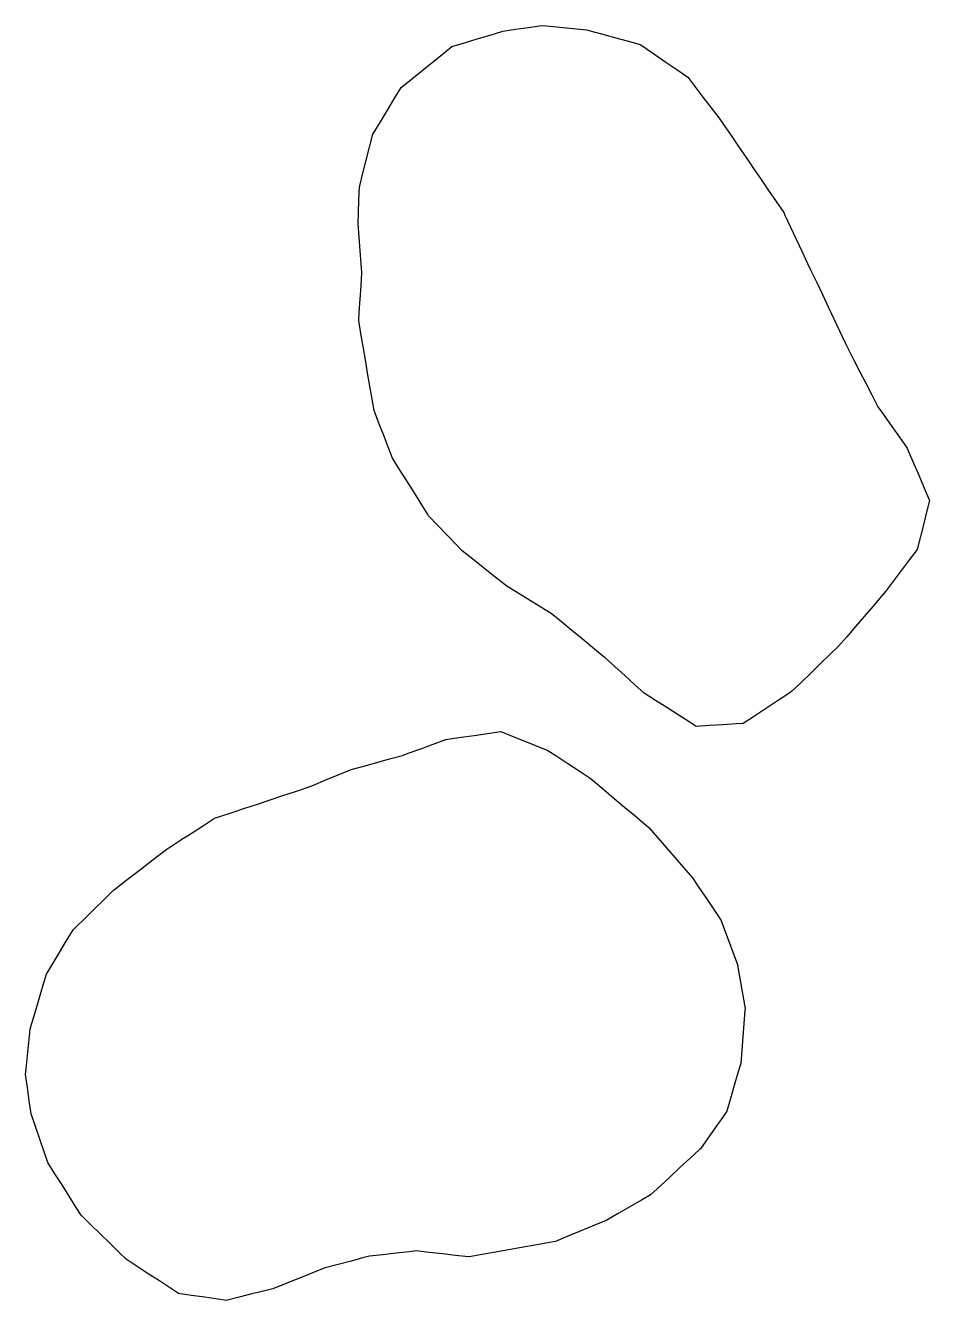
# Model space of a CAD drawing. Header units: millimetres. Extents: x 230 to 3347, y 514 to 5196.
# Drawn here: x 1297.5 to 1365.3, y 3033.6 to 3129.3 of the extents above; entities that cross this region are included whole.
import ezdxf

# ---------------------------------------------------------------- set-up
doc = ezdxf.new("R2010")
doc.units = ezdxf.units.MM
for name, color, linetype in [('ALL_HOLES', 1, 'Continuous'), ('OUTLINE_ISLAND_01_HOLE_168', 1, 'Continuous'), ('OUTLINE_ISLAND_01_HOLE_170', 1, 'Continuous')]:
    doc.layers.add(name, color=color, linetype=linetype)

msp = doc.modelspace()

# ---------------------------------------------------------------- linework, layer by layer
at = {"layer": 'ALL_HOLES'}
for points in [[(1329.4701, 3127.7399), (1330.4267, 3128.031), (1331.3834, 3128.3222), (1332.3401, 3128.6134), (1333.2967, 3128.9046), (1334.2486, 3129.0421), (1335.2384, 3129.1851), (1336.2281, 3129.3282), (1336.5872, 3129.2925), (1337.5823, 3129.1939), (1338.5774, 3129.0952), (1339.5726, 3128.9966), (1339.7469, 3128.9497), (1340.7127, 3128.6903), (1341.6784, 3128.4309), (1342.6442, 3128.1715), (1343.61, 3127.9121), (1343.8867, 3127.7216), (1344.7103, 3127.1544), (1345.5339, 3126.5873), (1346.3576, 3126.0201), (1347.1812, 3125.453), (1347.7189, 3124.7484), (1348.3256, 3123.9534), (1348.9323, 3123.1585), (1349.539, 3122.3636), (1349.8665, 3121.8858), (1350.4318, 3121.0609), (1350.9971, 3120.236), (1351.5624, 3119.4111), (1352.1277, 3118.5863), (1352.693, 3117.7614), (1353.2583, 3116.9365), (1353.8236, 3116.1116), (1354.3889, 3115.2867), (1354.4797, 3115.0929), (1354.9039, 3114.1874), (1355.3281, 3113.2818), (1355.7524, 3112.3763), (1356.1766, 3111.4707), (1356.4357, 3110.9263), (1356.8653, 3110.0233), (1357.295, 3109.1203), (1357.7246, 3108.2173), (1358.1543, 3107.3143), (1358.5839, 3106.4113), (1359.0136, 3105.5083), (1359.4432, 3104.6053), (1359.6234, 3104.2571), (1360.0829, 3103.3689), (1360.5424, 3102.4807), (1361.0019, 3101.5925), (1361.4613, 3100.7043), (1361.9239, 3100.0482), (1362.5, 3099.2309), (1363.0762, 3098.4135), (1363.6524, 3097.5962), (1363.7596, 3097.3456), (1364.1528, 3096.4262), (1364.5461, 3095.5068), (1364.9393, 3094.5873), (1365.3326, 3093.6679), (1365.1421, 3092.9017), (1364.9008, 3091.9312), (1364.6595, 3090.9608), (1364.4182, 3089.9903), (1363.8421, 3089.2279), (1363.2392, 3088.4301), (1362.6363, 3087.6323), (1362.0334, 3086.8345), (1361.7207, 3086.4702), (1361.0693, 3085.7114), (1360.4179, 3084.9527), (1359.7665, 3084.194), (1359.1151, 3083.4352), (1358.4637, 3082.6765), (1357.857, 3082.0929), (1357.1363, 3081.3996), (1356.4156, 3080.7064), (1355.695, 3080.0131), (1354.9743, 3079.3198), (1354.6919, 3079.1335), (1353.8573, 3078.5828), (1353.0226, 3078.032), (1352.188, 3077.4812), (1351.3533, 3076.9305), (1350.8137, 3076.8956), (1349.8157, 3076.831), (1348.8178, 3076.7665), (1347.8199, 3076.702), (1347.2958, 3077.0368), (1346.4532, 3077.5753), (1345.6106, 3078.1138), (1344.7679, 3078.6523), (1343.9253, 3079.1908), (1343.1922, 3079.8535), (1342.4504, 3080.5241), (1341.7086, 3081.1948), (1340.9668, 3081.8654), (1340.7971, 3082.005), (1340.0249, 3082.6404), (1339.2526, 3083.2758), (1338.4804, 3083.9111), (1337.7082, 3084.5465), (1336.936, 3085.1818), (1336.1666, 3085.6534), (1335.3139, 3086.1759), (1334.4613, 3086.6984), (1333.6087, 3087.2209), (1333.3872, 3087.3973), (1332.6049, 3088.0202), (1331.8226, 3088.6431), (1331.0403, 3089.266), (1330.258, 3089.8889), (1329.8155, 3090.3469), (1329.1207, 3091.0661), (1328.4258, 3091.7853), (1327.731, 3092.5045), (1327.6685, 3092.6051), (1327.1404, 3093.4543), (1326.6124, 3094.3035), (1326.0844, 3095.1528), (1325.5564, 3096.002), (1325.0284, 3096.8512), (1324.7289, 3097.6177), (1324.3649, 3098.5491), (1324.0009, 3099.4805), (1323.637, 3100.4119), (1323.4902, 3101.2736), (1323.3223, 3102.2594), (1323.1544, 3103.2452), (1322.9864, 3104.231), (1322.8185, 3105.2168), (1322.6506, 3106.2026), (1322.4827, 3107.1884), (1322.5236, 3107.7859), (1322.5919, 3108.7835), (1322.6602, 3109.7812), (1322.7286, 3110.7789), (1322.6746, 3111.4436), (1322.5937, 3112.4403), (1322.5128, 3113.437), (1322.4319, 3114.4338), (1322.4641, 3115.2278), (1322.5047, 3116.227), (1322.5452, 3117.2262), (1322.5598, 3117.2839), (1322.8048, 3118.2534), (1323.0499, 3119.2229), (1323.2949, 3120.1924), (1323.54, 3121.162), (1323.5948, 3121.2521), (1324.1145, 3122.1065), (1324.6342, 3122.9609), (1325.1538, 3123.8153), (1325.6735, 3124.6696), (1325.7968, 3124.7694), (1326.5744, 3125.3982), (1327.3519, 3126.027), (1328.1295, 3126.6558), (1328.9071, 3127.2846)], [(1344.2513, 3069.119), (1344.9074, 3068.3644), (1345.5636, 3067.6098), (1346.2198, 3066.8552), (1346.876, 3066.1006), (1347.5322, 3065.346), (1348.0231, 3064.6151), (1348.5807, 3063.785), (1349.1383, 3062.9549), (1349.696, 3062.1248), (1349.8762, 3061.6343), (1350.2212, 3060.6956), (1350.5661, 3059.757), (1350.9111, 3058.8184), (1350.9705, 3058.4814), (1351.1441, 3057.4966), (1351.3178, 3056.5118), (1351.4914, 3055.527), (1351.4807, 3055.3937), (1351.4003, 3054.397), (1351.3198, 3053.4002), (1351.2394, 3052.4035), (1351.159, 3051.4067), (1350.9531, 3050.6973), (1350.6744, 3049.7369), (1350.3956, 3048.7765), (1350.1169, 3047.8162), (1349.8607, 3047.4526), (1349.2846, 3046.6351), (1348.7086, 3045.8177), (1348.1326, 3045.0003), (1348.0637, 3044.9364), (1347.3301, 3044.2568), (1346.5966, 3043.5771), (1345.863, 3042.8975), (1345.1295, 3042.2178), (1344.396, 3041.5382), (1343.7011, 3041.1364), (1342.8354, 3040.6358), (1341.9697, 3040.1352), (1341.104, 3039.6346), (1340.9442, 3039.5684), (1340.0204, 3039.1857), (1339.0965, 3038.803), (1338.1726, 3038.4203), (1337.2487, 3038.0376), (1336.6779, 3037.9351), (1335.6937, 3037.7584), (1334.7094, 3037.5816), (1333.7252, 3037.4049), (1332.7409, 3037.2281), (1331.7566, 3037.0513), (1330.7724, 3036.8746), (1330.7543, 3036.8766), (1329.7604, 3036.9868), (1328.7665, 3037.0971), (1327.7726, 3037.2073), (1326.7787, 3037.3176), (1326.2848, 3037.2626), (1325.2909, 3037.1519), (1324.2971, 3037.0413), (1323.3032, 3036.9306), (1322.8731, 3036.8179), (1321.9057, 3036.5643), (1320.9384, 3036.3107), (1319.9711, 3036.0571), (1319.7598, 3035.9727), (1318.8311, 3035.6017), (1317.9025, 3035.2308), (1316.9738, 3034.8598), (1316.0452, 3034.4889), (1315.4394, 3034.3359), (1314.4699, 3034.0909), (1313.5004, 3033.846), (1312.5308, 3033.6011), (1311.9105, 3033.6937), (1310.9214, 3033.8413), (1309.9324, 3033.9889), (1308.9434, 3034.1365), (1308.362, 3034.518), (1307.526, 3035.0666), (1306.6899, 3035.6152), (1305.8538, 3036.1638), (1305.0177, 3036.7124), (1304.5069, 3037.2115), (1303.7917, 3037.9104), (1303.0765, 3038.6093), (1302.3613, 3039.3082), (1301.646, 3040.0071), (1301.2814, 3040.5848), (1300.7477, 3041.4304), (1300.2139, 3042.276), (1299.6802, 3043.1217), (1299.1464, 3043.9673), (1298.8694, 3044.7739), (1298.5445, 3045.7196), (1298.2196, 3046.6654), (1297.8947, 3047.6111), (1297.7541, 3048.5927), (1297.6122, 3049.5826), (1297.4704, 3050.5725), (1297.5134, 3050.9907), (1297.6156, 3051.9855), (1297.7179, 3052.9802), (1297.8202, 3053.975), (1297.9044, 3054.2604), (1298.1876, 3055.2195), (1298.4707, 3056.1785), (1298.7539, 3057.1376), (1299.037, 3058.0967), (1299.4958, 3058.8607), (1300.0106, 3059.7181), (1300.5254, 3060.5754), (1301.0402, 3061.4327), (1301.2285, 3061.6168), (1301.9436, 3062.3159), (1302.6586, 3063.015), (1303.3736, 3063.7141), (1304.0887, 3064.4132), (1304.1162, 3064.4346), (1304.9066, 3065.0473), (1305.6969, 3065.66), (1306.4872, 3066.2727), (1307.2775, 3066.8853), (1308.0679, 3067.498), (1308.2982, 3067.6457), (1309.1401, 3068.1853), (1309.982, 3068.7249), (1310.8239, 3069.2646), (1311.6658, 3069.8042), (1312.0472, 3069.9307), (1312.9964, 3070.2454), (1313.9456, 3070.5602), (1314.8948, 3070.8749), (1315.8439, 3071.1897), (1316.7931, 3071.5044), (1317.7423, 3071.8192), (1318.6915, 3072.1339), (1319.0968, 3072.3025), (1320.0202, 3072.6864), (1320.9436, 3073.0704), (1321.8669, 3073.4543), (1321.9076, 3073.4654), (1322.8722, 3073.7294), (1323.8367, 3073.9934), (1324.8012, 3074.2574), (1325.7657, 3074.5215), (1326.2052, 3074.6829), (1327.1438, 3075.0278), (1328.0825, 3075.3726), (1329.0211, 3075.7175), (1329.1832, 3075.7409), (1330.1729, 3075.8842), (1331.1626, 3076.0274), (1332.1523, 3076.1706), (1333.1419, 3076.3139), (1333.8912, 3076.0149), (1334.82, 3075.6443), (1335.7488, 3075.2737), (1336.6775, 3074.9031), (1337.3496, 3074.4639), (1338.1867, 3073.9169), (1339.0238, 3073.3698), (1339.8609, 3072.8228), (1340.144, 3072.584), (1340.9084, 3071.9391), (1341.6727, 3071.2943), (1342.437, 3070.6495), (1343.2014, 3070.0047), (1343.9657, 3069.3599)]]:
    msp.add_lwpolyline(points, close=True, dxfattribs=at)
at = {"layer": 'OUTLINE_ISLAND_01_HOLE_168'}
msp.add_lwpolyline([(1344.2513, 3069.119), (1344.9074, 3068.3644), (1345.5636, 3067.6098), (1346.2198, 3066.8552), (1346.876, 3066.1006), (1347.5322, 3065.346), (1348.0231, 3064.6151), (1348.5807, 3063.785), (1349.1383, 3062.9549), (1349.696, 3062.1248), (1349.8762, 3061.6343), (1350.2212, 3060.6956), (1350.5661, 3059.757), (1350.9111, 3058.8184), (1350.9705, 3058.4814), (1351.1441, 3057.4966), (1351.3178, 3056.5118), (1351.4914, 3055.527), (1351.4807, 3055.3937), (1351.4003, 3054.397), (1351.3198, 3053.4002), (1351.2394, 3052.4035), (1351.159, 3051.4067), (1350.9531, 3050.6973), (1350.6744, 3049.7369), (1350.3956, 3048.7765), (1350.1169, 3047.8162), (1349.8607, 3047.4526), (1349.2846, 3046.6351), (1348.7086, 3045.8177), (1348.1326, 3045.0003), (1348.0637, 3044.9364), (1347.3301, 3044.2568), (1346.5966, 3043.5771), (1345.863, 3042.8975), (1345.1295, 3042.2178), (1344.396, 3041.5382), (1343.7011, 3041.1364), (1342.8354, 3040.6358), (1341.9697, 3040.1352), (1341.104, 3039.6346), (1340.9442, 3039.5684), (1340.0204, 3039.1857), (1339.0965, 3038.803), (1338.1726, 3038.4203), (1337.2487, 3038.0376), (1336.6779, 3037.9351), (1335.6937, 3037.7584), (1334.7094, 3037.5816), (1333.7252, 3037.4049), (1332.7409, 3037.2281), (1331.7566, 3037.0513), (1330.7724, 3036.8746), (1330.7543, 3036.8766), (1329.7604, 3036.9868), (1328.7665, 3037.0971), (1327.7726, 3037.2073), (1326.7787, 3037.3176), (1326.2848, 3037.2626), (1325.2909, 3037.1519), (1324.2971, 3037.0413), (1323.3032, 3036.9306), (1322.8731, 3036.8179), (1321.9057, 3036.5643), (1320.9384, 3036.3107), (1319.9711, 3036.0571), (1319.7598, 3035.9727), (1318.8311, 3035.6017), (1317.9025, 3035.2308), (1316.9738, 3034.8598), (1316.0452, 3034.4889), (1315.4394, 3034.3359), (1314.4699, 3034.0909), (1313.5004, 3033.846), (1312.5308, 3033.6011), (1311.9105, 3033.6937), (1310.9214, 3033.8413), (1309.9324, 3033.9889), (1308.9434, 3034.1365), (1308.362, 3034.518), (1307.526, 3035.0666), (1306.6899, 3035.6152), (1305.8538, 3036.1638), (1305.0177, 3036.7124), (1304.5069, 3037.2115), (1303.7917, 3037.9104), (1303.0765, 3038.6093), (1302.3613, 3039.3082), (1301.646, 3040.0071), (1301.2814, 3040.5848), (1300.7477, 3041.4304), (1300.2139, 3042.276), (1299.6802, 3043.1217), (1299.1464, 3043.9673), (1298.8694, 3044.7739), (1298.5445, 3045.7196), (1298.2196, 3046.6654), (1297.8947, 3047.6111), (1297.7541, 3048.5927), (1297.6122, 3049.5826), (1297.4704, 3050.5725), (1297.5134, 3050.9907), (1297.6156, 3051.9855), (1297.7179, 3052.9802), (1297.8202, 3053.975), (1297.9044, 3054.2604), (1298.1876, 3055.2195), (1298.4707, 3056.1785), (1298.7539, 3057.1376), (1299.037, 3058.0967), (1299.4958, 3058.8607), (1300.0106, 3059.7181), (1300.5254, 3060.5754), (1301.0402, 3061.4327), (1301.2285, 3061.6168), (1301.9436, 3062.3159), (1302.6586, 3063.015), (1303.3736, 3063.7141), (1304.0887, 3064.4132), (1304.1162, 3064.4346), (1304.9066, 3065.0473), (1305.6969, 3065.66), (1306.4872, 3066.2727), (1307.2775, 3066.8853), (1308.0679, 3067.498), (1308.2982, 3067.6457), (1309.1401, 3068.1853), (1309.982, 3068.7249), (1310.8239, 3069.2646), (1311.6658, 3069.8042), (1312.0472, 3069.9307), (1312.9964, 3070.2454), (1313.9456, 3070.5602), (1314.8948, 3070.8749), (1315.8439, 3071.1897), (1316.7931, 3071.5044), (1317.7423, 3071.8192), (1318.6915, 3072.1339), (1319.0968, 3072.3025), (1320.0202, 3072.6864), (1320.9436, 3073.0704), (1321.8669, 3073.4543), (1321.9076, 3073.4654), (1322.8722, 3073.7294), (1323.8367, 3073.9934), (1324.8012, 3074.2574), (1325.7657, 3074.5215), (1326.2052, 3074.6829), (1327.1438, 3075.0278), (1328.0825, 3075.3726), (1329.0211, 3075.7175), (1329.1832, 3075.7409), (1330.1729, 3075.8842), (1331.1626, 3076.0274), (1332.1523, 3076.1706), (1333.1419, 3076.3139), (1333.8912, 3076.0149), (1334.82, 3075.6443), (1335.7488, 3075.2737), (1336.6775, 3074.9031), (1337.3496, 3074.4639), (1338.1867, 3073.9169), (1339.0238, 3073.3698), (1339.8609, 3072.8228), (1340.144, 3072.584), (1340.9084, 3071.9391), (1341.6727, 3071.2943), (1342.437, 3070.6495), (1343.2014, 3070.0047), (1343.9657, 3069.3599)], close=True, dxfattribs=at)
at = {"layer": 'OUTLINE_ISLAND_01_HOLE_170'}
msp.add_lwpolyline([(1329.4701, 3127.7399), (1330.4267, 3128.031), (1331.3834, 3128.3222), (1332.3401, 3128.6134), (1333.2967, 3128.9046), (1334.2486, 3129.0421), (1335.2384, 3129.1851), (1336.2281, 3129.3282), (1336.5872, 3129.2925), (1337.5823, 3129.1939), (1338.5774, 3129.0952), (1339.5726, 3128.9966), (1339.7469, 3128.9497), (1340.7127, 3128.6903), (1341.6784, 3128.4309), (1342.6442, 3128.1715), (1343.61, 3127.9121), (1343.8867, 3127.7216), (1344.7103, 3127.1544), (1345.5339, 3126.5873), (1346.3576, 3126.0201), (1347.1812, 3125.453), (1347.7189, 3124.7484), (1348.3256, 3123.9534), (1348.9323, 3123.1585), (1349.539, 3122.3636), (1349.8665, 3121.8858), (1350.4318, 3121.0609), (1350.9971, 3120.236), (1351.5624, 3119.4111), (1352.1277, 3118.5863), (1352.693, 3117.7614), (1353.2583, 3116.9365), (1353.8236, 3116.1116), (1354.3889, 3115.2867), (1354.4797, 3115.0929), (1354.9039, 3114.1874), (1355.3281, 3113.2818), (1355.7524, 3112.3763), (1356.1766, 3111.4707), (1356.4357, 3110.9263), (1356.8653, 3110.0233), (1357.295, 3109.1203), (1357.7246, 3108.2173), (1358.1543, 3107.3143), (1358.5839, 3106.4113), (1359.0136, 3105.5083), (1359.4432, 3104.6053), (1359.6234, 3104.2571), (1360.0829, 3103.3689), (1360.5424, 3102.4807), (1361.0019, 3101.5925), (1361.4613, 3100.7043), (1361.9239, 3100.0482), (1362.5, 3099.2309), (1363.0762, 3098.4135), (1363.6524, 3097.5962), (1363.7596, 3097.3456), (1364.1528, 3096.4262), (1364.5461, 3095.5068), (1364.9393, 3094.5873), (1365.3326, 3093.6679), (1365.1421, 3092.9017), (1364.9008, 3091.9312), (1364.6595, 3090.9608), (1364.4182, 3089.9903), (1363.8421, 3089.2279), (1363.2392, 3088.4301), (1362.6363, 3087.6323), (1362.0334, 3086.8345), (1361.7207, 3086.4702), (1361.0693, 3085.7114), (1360.4179, 3084.9527), (1359.7665, 3084.194), (1359.1151, 3083.4352), (1358.4637, 3082.6765), (1357.857, 3082.0929), (1357.1363, 3081.3996), (1356.4156, 3080.7064), (1355.695, 3080.0131), (1354.9743, 3079.3198), (1354.6919, 3079.1335), (1353.8573, 3078.5828), (1353.0226, 3078.032), (1352.188, 3077.4812), (1351.3533, 3076.9305), (1350.8137, 3076.8956), (1349.8157, 3076.831), (1348.8178, 3076.7665), (1347.8199, 3076.702), (1347.2958, 3077.0368), (1346.4532, 3077.5753), (1345.6106, 3078.1138), (1344.7679, 3078.6523), (1343.9253, 3079.1908), (1343.1922, 3079.8535), (1342.4504, 3080.5241), (1341.7086, 3081.1948), (1340.9668, 3081.8654), (1340.7971, 3082.005), (1340.0249, 3082.6404), (1339.2526, 3083.2758), (1338.4804, 3083.9111), (1337.7082, 3084.5465), (1336.936, 3085.1818), (1336.1666, 3085.6534), (1335.3139, 3086.1759), (1334.4613, 3086.6984), (1333.6087, 3087.2209), (1333.3872, 3087.3973), (1332.6049, 3088.0202), (1331.8226, 3088.6431), (1331.0403, 3089.266), (1330.258, 3089.8889), (1329.8155, 3090.3469), (1329.1207, 3091.0661), (1328.4258, 3091.7853), (1327.731, 3092.5045), (1327.6685, 3092.6051), (1327.1404, 3093.4543), (1326.6124, 3094.3035), (1326.0844, 3095.1528), (1325.5564, 3096.002), (1325.0284, 3096.8512), (1324.7289, 3097.6177), (1324.3649, 3098.5491), (1324.0009, 3099.4805), (1323.637, 3100.4119), (1323.4902, 3101.2736), (1323.3223, 3102.2594), (1323.1544, 3103.2452), (1322.9864, 3104.231), (1322.8185, 3105.2168), (1322.6506, 3106.2026), (1322.4827, 3107.1884), (1322.5236, 3107.7859), (1322.5919, 3108.7835), (1322.6602, 3109.7812), (1322.7286, 3110.7789), (1322.6746, 3111.4436), (1322.5937, 3112.4403), (1322.5128, 3113.437), (1322.4319, 3114.4338), (1322.4641, 3115.2278), (1322.5047, 3116.227), (1322.5452, 3117.2262), (1322.5598, 3117.2839), (1322.8048, 3118.2534), (1323.0499, 3119.2229), (1323.2949, 3120.1924), (1323.54, 3121.162), (1323.5948, 3121.2521), (1324.1145, 3122.1065), (1324.6342, 3122.9609), (1325.1538, 3123.8153), (1325.6735, 3124.6696), (1325.7968, 3124.7694), (1326.5744, 3125.3982), (1327.3519, 3126.027), (1328.1295, 3126.6558), (1328.9071, 3127.2846)], close=True, dxfattribs=at)

doc.saveas('drawing.dxf')
